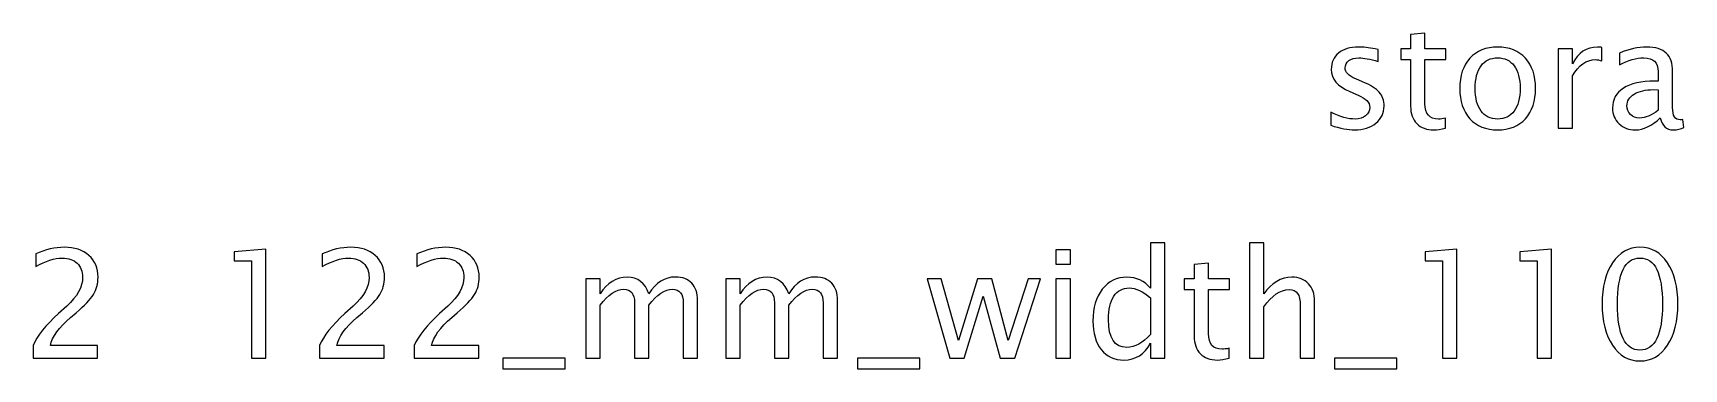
# Model space of a CAD drawing. Header units: centimetres. Extents: x -57 to 52, y -52 to 59.
# Drawn here: x -3.57 to 15.09, y 40.45 to 44.25 of the extents above; entities that cross this region are included whole.
import ezdxf

# ---------------------------------------------------------------- set-up
doc = ezdxf.new("R2010")
doc.units = ezdxf.units.CM
doc.header["$MEASUREMENT"] = 0
doc.layers.add('Layer 1', color=7, linetype='Continuous')

msp = doc.modelspace()

# ---------------------------------------------------------------- linework, layer by layer
at = {"layer": 'Layer 1'}
for points, knots in [([(12.39355, 43.17072), (12.34331, 43.15689), (12.29957, 43.15012), (12.2626, 43.15012), (12.2626, 43.15012), (12.17962, 43.15012), (12.115, 43.17383), (12.06871, 43.22124), (12.06871, 43.22124), (12.02215, 43.26865), (11.999, 43.33441), (11.999, 43.4188), (11.999, 43.4188), (11.999, 43.4188), (11.999, 43.94599), (11.999, 43.94599), (11.999, 43.94599), (11.999, 43.94599), (11.88668, 43.94599), (11.88668, 43.94599), (11.88668, 43.94599), (11.88668, 43.94599), (11.88668, 44.0679), (11.88668, 44.0679), (11.88668, 44.0679), (11.88668, 44.0679), (11.999, 44.0679), (11.999, 44.0679), (11.999, 44.0679), (11.999, 44.0679), (11.999, 44.23018), (11.999, 44.23018), (11.999, 44.23018), (11.999, 44.23018), (12.16156, 44.2457), (12.16156, 44.2457), (12.16156, 44.2457), (12.16156, 44.2457), (12.16156, 44.0679), (12.16156, 44.0679), (12.16156, 44.0679), (12.16156, 44.0679), (12.39694, 44.0679), (12.39694, 44.0679), (12.39694, 44.0679), (12.39694, 44.0679), (12.39694, 43.94599), (12.39694, 43.94599), (12.39694, 43.94599), (12.39694, 43.94599), (12.16156, 43.94599), (12.16156, 43.94599), (12.16156, 43.94599), (12.16156, 43.94599), (12.16156, 43.44815), (12.16156, 43.44815), (12.16156, 43.44815), (12.16156, 43.33074), (12.21264, 43.27204), (12.31453, 43.27204), (12.31453, 43.27204), (12.33626, 43.27204), (12.3625, 43.27571), (12.39355, 43.28276), (12.39355, 43.28276), (12.39355, 43.28276), (12.39355, 43.17072), (12.39355, 43.17072)], [0, 0, 0, 0, 0.05555556, 0.05555556, 0.05555556, 0.05555556, 0.11111111, 0.11111111, 0.11111111, 0.11111111, 0.16666667, 0.16666667, 0.16666667, 0.16666667, 0.22222222, 0.22222222, 0.22222222, 0.22222222, 0.27777778, 0.27777778, 0.27777778, 0.27777778, 0.33333333, 0.33333333, 0.33333333, 0.33333333, 0.38888889, 0.38888889, 0.38888889, 0.38888889, 0.44444444, 0.44444444, 0.44444444, 0.44444444, 0.5, 0.5, 0.5, 0.5, 0.55555556, 0.55555556, 0.55555556, 0.55555556, 0.61111111, 0.61111111, 0.61111111, 0.61111111, 0.66666667, 0.66666667, 0.66666667, 0.66666667, 0.72222222, 0.72222222, 0.72222222, 0.72222222, 0.77777778, 0.77777778, 0.77777778, 0.77777778, 0.83333333, 0.83333333, 0.83333333, 0.83333333, 0.88888889, 0.88888889, 0.88888889, 0.88888889, 1, 1, 1, 1]), ([(11.09674, 43.20261), (11.09674, 43.20261), (11.09674, 43.35163), (11.09674, 43.35163), (11.09674, 43.35163), (11.20313, 43.29857), (11.29542, 43.27204), (11.37416, 43.27204), (11.37416, 43.27204), (11.42101, 43.27204), (11.45996, 43.28474), (11.49072, 43.31014), (11.49072, 43.31014), (11.52148, 43.33526), (11.537, 43.36687), (11.537, 43.40497), (11.537, 43.40497), (11.537, 43.46056), (11.49382, 43.50657), (11.40746, 43.54297), (11.40746, 43.54297), (11.40746, 43.54297), (11.31235, 43.58333), (11.31235, 43.58333), (11.31235, 43.58333), (11.17209, 43.64147), (11.10182, 43.72557), (11.10182, 43.83479), (11.10182, 43.83479), (11.10182, 43.91297), (11.12947, 43.97449), (11.18479, 44.01936), (11.18479, 44.01936), (11.24011, 44.06424), (11.31602, 44.08653), (11.41226, 44.08653), (11.41226, 44.08653), (11.46221, 44.08653), (11.5243, 44.07976), (11.59796, 44.06593), (11.59796, 44.06593), (11.59796, 44.06593), (11.63183, 44.05944), (11.63183, 44.05944), (11.63183, 44.05944), (11.63183, 44.05944), (11.63183, 43.92397), (11.63183, 43.92397), (11.63183, 43.92397), (11.54124, 43.95107), (11.46899, 43.96461), (11.41508, 43.96461), (11.41508, 43.96461), (11.36767, 43.96461), (11.33013, 43.95417), (11.30163, 43.93357), (11.30163, 43.93357), (11.27341, 43.91297), (11.2593, 43.88531), (11.2593, 43.85059), (11.2593, 43.85059), (11.2593, 43.80177), (11.29881, 43.76028), (11.37811, 43.7267), (11.37811, 43.7267), (11.37811, 43.7267), (11.45629, 43.69368), (11.45629, 43.69368), (11.45629, 43.69368), (11.5449, 43.65643), (11.60756, 43.61691), (11.64425, 43.57543), (11.64425, 43.57543), (11.68122, 43.53394), (11.69956, 43.48201), (11.69956, 43.41992), (11.69956, 43.41992), (11.69956, 43.34118), (11.66852, 43.27656), (11.60615, 43.22604), (11.60615, 43.22604), (11.54406, 43.17552), (11.46447, 43.15012), (11.36767, 43.15012), (11.36767, 43.15012), (11.29316, 43.15012), (11.20313, 43.16762), (11.09674, 43.20261)], [0, 0, 0, 0, 0.04347826, 0.04347826, 0.04347826, 0.04347826, 0.08695652, 0.08695652, 0.08695652, 0.08695652, 0.13043478, 0.13043478, 0.13043478, 0.13043478, 0.17391304, 0.17391304, 0.17391304, 0.17391304, 0.2173913, 0.2173913, 0.2173913, 0.2173913, 0.26086957, 0.26086957, 0.26086957, 0.26086957, 0.30434783, 0.30434783, 0.30434783, 0.30434783, 0.34782609, 0.34782609, 0.34782609, 0.34782609, 0.39130435, 0.39130435, 0.39130435, 0.39130435, 0.43478261, 0.43478261, 0.43478261, 0.43478261, 0.47826087, 0.47826087, 0.47826087, 0.47826087, 0.52173913, 0.52173913, 0.52173913, 0.52173913, 0.56521739, 0.56521739, 0.56521739, 0.56521739, 0.60869565, 0.60869565, 0.60869565, 0.60869565, 0.65217391, 0.65217391, 0.65217391, 0.65217391, 0.69565217, 0.69565217, 0.69565217, 0.69565217, 0.73913043, 0.73913043, 0.73913043, 0.73913043, 0.7826087, 0.7826087, 0.7826087, 0.7826087, 0.82608696, 0.82608696, 0.82608696, 0.82608696, 0.86956522, 0.86956522, 0.86956522, 0.86956522, 0.91304348, 0.91304348, 0.91304348, 0.91304348, 1, 1, 1, 1]), ([(12.98283, 43.15012), (12.85103, 43.15012), (12.74661, 43.19217), (12.66985, 43.27627), (12.66985, 43.27627), (12.5928, 43.36038), (12.55442, 43.47467), (12.55442, 43.61889), (12.55442, 43.61889), (12.55442, 43.76282), (12.5928, 43.87684), (12.66985, 43.96066), (12.66985, 43.96066), (12.74661, 44.04448), (12.85103, 44.08653), (12.98283, 44.08653), (12.98283, 44.08653), (13.11463, 44.08653), (13.21905, 44.04448), (13.29582, 43.96066), (13.29582, 43.96066), (13.37286, 43.87684), (13.41124, 43.76282), (13.41124, 43.61889), (13.41124, 43.61889), (13.41124, 43.47467), (13.37286, 43.36038), (13.29582, 43.27627), (13.29582, 43.27627), (13.21905, 43.19217), (13.11463, 43.15012), (12.98283, 43.15012)], [0, 0, 0, 0, 0.11111111, 0.11111111, 0.11111111, 0.11111111, 0.22222222, 0.22222222, 0.22222222, 0.22222222, 0.33333333, 0.33333333, 0.33333333, 0.33333333, 0.44444444, 0.44444444, 0.44444444, 0.44444444, 0.55555556, 0.55555556, 0.55555556, 0.55555556, 0.66666667, 0.66666667, 0.66666667, 0.66666667, 0.77777778, 0.77777778, 0.77777778, 0.77777778, 1, 1, 1, 1]), ([(13.66581, 43.17044), (13.66581, 43.17044), (13.66581, 44.0679), (13.66581, 44.0679), (13.66581, 44.0679), (13.66581, 44.0679), (13.82837, 44.0679), (13.82837, 44.0679), (13.82837, 44.0679), (13.82837, 44.0679), (13.82837, 43.89829), (13.82837, 43.89829), (13.82837, 43.89829), (13.893, 44.02388), (13.9867, 44.08653), (14.10974, 44.08653), (14.10974, 44.08653), (14.1264, 44.08653), (14.14389, 44.08512), (14.16196, 44.0823), (14.16196, 44.0823), (14.16196, 44.0823), (14.16196, 43.93018), (14.16196, 43.93018), (14.16196, 43.93018), (14.13373, 43.93949), (14.1089, 43.94429), (14.08745, 43.94429), (14.08745, 43.94429), (13.98416, 43.94429), (13.8978, 43.88333), (13.82837, 43.76113), (13.82837, 43.76113), (13.82837, 43.76113), (13.82837, 43.17044), (13.82837, 43.17044), (13.82837, 43.17044), (13.82837, 43.17044), (13.66581, 43.17044), (13.66581, 43.17044)], [0, 0, 0, 0, 0.09090909, 0.09090909, 0.09090909, 0.09090909, 0.18181818, 0.18181818, 0.18181818, 0.18181818, 0.27272727, 0.27272727, 0.27272727, 0.27272727, 0.36363636, 0.36363636, 0.36363636, 0.36363636, 0.45454545, 0.45454545, 0.45454545, 0.45454545, 0.54545455, 0.54545455, 0.54545455, 0.54545455, 0.63636364, 0.63636364, 0.63636364, 0.63636364, 0.72727273, 0.72727273, 0.72727273, 0.72727273, 0.81818182, 0.81818182, 0.81818182, 0.81818182, 1, 1, 1, 1]), ([(14.82122, 43.28474), (14.72357, 43.19499), (14.62959, 43.15012), (14.53928, 43.15012), (14.53928, 43.15012), (14.46506, 43.15012), (14.40325, 43.17326), (14.35443, 43.21983), (14.35443, 43.21983), (14.30532, 43.2664), (14.28077, 43.3251), (14.28077, 43.39594), (14.28077, 43.39594), (14.28077, 43.49387), (14.32197, 43.56922), (14.40438, 43.62171), (14.40438, 43.62171), (14.48679, 43.67421), (14.60504, 43.70045), (14.75913, 43.70045), (14.75913, 43.70045), (14.75913, 43.70045), (14.79723, 43.70045), (14.79723, 43.70045), (14.79723, 43.70045), (14.79723, 43.70045), (14.79723, 43.80854), (14.79723, 43.80854), (14.79723, 43.80854), (14.79723, 43.91268), (14.74305, 43.96461), (14.63439, 43.96461), (14.63439, 43.96461), (14.55029, 43.96461), (14.45828, 43.93808), (14.35866, 43.88503), (14.35866, 43.88503), (14.35866, 43.88503), (14.35866, 44.0188), (14.35866, 44.0188), (14.35866, 44.0188), (14.46816, 44.06395), (14.57145, 44.08653), (14.66826, 44.08653), (14.66826, 44.08653), (14.76788, 44.08653), (14.84154, 44.06395), (14.88867, 44.01852), (14.88867, 44.01852), (14.93609, 43.97308), (14.95979, 43.90309), (14.95979, 43.80854), (14.95979, 43.80854), (14.95979, 43.80854), (14.95979, 43.40299), (14.95979, 43.40299), (14.95979, 43.40299), (14.95979, 43.31014), (14.9883, 43.26357), (15.04559, 43.26357), (15.04559, 43.26357), (15.05264, 43.26357), (15.06308, 43.2647), (15.07691, 43.26696), (15.07691, 43.26696), (15.07691, 43.26696), (15.08848, 43.17665), (15.08848, 43.17665), (15.08848, 43.17665), (15.05151, 43.15887), (15.01087, 43.15012), (14.96628, 43.15012), (14.96628, 43.15012), (14.89037, 43.15012), (14.84211, 43.19499), (14.82122, 43.28474)], [0, 0, 0, 0, 0.05, 0.05, 0.05, 0.05, 0.1, 0.1, 0.1, 0.1, 0.15, 0.15, 0.15, 0.15, 0.2, 0.2, 0.2, 0.2, 0.25, 0.25, 0.25, 0.25, 0.3, 0.3, 0.3, 0.3, 0.35, 0.35, 0.35, 0.35, 0.4, 0.4, 0.4, 0.4, 0.45, 0.45, 0.45, 0.45, 0.5, 0.5, 0.5, 0.5, 0.55, 0.55, 0.55, 0.55, 0.6, 0.6, 0.6, 0.6, 0.65, 0.65, 0.65, 0.65, 0.7, 0.7, 0.7, 0.7, 0.75, 0.75, 0.75, 0.75, 0.8, 0.8, 0.8, 0.8, 0.85, 0.85, 0.85, 0.85, 0.9, 0.9, 0.9, 0.9, 1, 1, 1, 1]), ([(12.98255, 43.27204), (13.06298, 43.27204), (13.12564, 43.30224), (13.17023, 43.36292), (13.17023, 43.36292), (13.21454, 43.42331), (13.23683, 43.50882), (13.23683, 43.61889), (13.23683, 43.61889), (13.23683, 43.72867), (13.21454, 43.81391), (13.17023, 43.8743), (13.17023, 43.8743), (13.12564, 43.93441), (13.06298, 43.96461), (12.98255, 43.96461), (12.98255, 43.96461), (12.90183, 43.96461), (12.83918, 43.93441), (12.79515, 43.8743), (12.79515, 43.8743), (12.75085, 43.81391), (12.72883, 43.72867), (12.72883, 43.61889), (12.72883, 43.61889), (12.72883, 43.50882), (12.75085, 43.42331), (12.79515, 43.36292), (12.79515, 43.36292), (12.83918, 43.30224), (12.90183, 43.27204), (12.98255, 43.27204)], [0, 0, 0, 0, 0.11111111, 0.11111111, 0.11111111, 0.11111111, 0.22222222, 0.22222222, 0.22222222, 0.22222222, 0.33333333, 0.33333333, 0.33333333, 0.33333333, 0.44444444, 0.44444444, 0.44444444, 0.44444444, 0.55555556, 0.55555556, 0.55555556, 0.55555556, 0.66666667, 0.66666667, 0.66666667, 0.66666667, 0.77777778, 0.77777778, 0.77777778, 0.77777778, 1, 1, 1, 1]), ([(14.79723, 43.37336), (14.79723, 43.37336), (14.79723, 43.60393), (14.79723, 43.60393), (14.79723, 43.60393), (14.79723, 43.60393), (14.74502, 43.60563), (14.74502, 43.60563), (14.74502, 43.60563), (14.65471, 43.60563), (14.5819, 43.58897), (14.5263, 43.55567), (14.5263, 43.55567), (14.47098, 43.52209), (14.44333, 43.47778), (14.44333, 43.42246), (14.44333, 43.42246), (14.44333, 43.3838), (14.45716, 43.35106), (14.48453, 43.32425), (14.48453, 43.32425), (14.51219, 43.29744), (14.54577, 43.28389), (14.58557, 43.28389), (14.58557, 43.28389), (14.6533, 43.28389), (14.72385, 43.31381), (14.79723, 43.37336)], [0, 0, 0, 0, 0.125, 0.125, 0.125, 0.125, 0.25, 0.25, 0.25, 0.25, 0.375, 0.375, 0.375, 0.375, 0.5, 0.5, 0.5, 0.5, 0.625, 0.625, 0.625, 0.625, 0.75, 0.75, 0.75, 0.75, 1, 1, 1, 1]), ([(-3.56969, 40.56835), (-3.56969, 40.56835), (-3.56969, 40.71059), (-3.56969, 40.71059), (-3.56969, 40.71059), (-3.52228, 40.8215), (-3.42661, 40.94258), (-3.28239, 41.07324), (-3.28239, 41.07324), (-3.28239, 41.07324), (-3.18926, 41.15678), (-3.18926, 41.15678), (-3.18926, 41.15678), (-3.06931, 41.26572), (-3.0092, 41.37353), (-3.0092, 41.48077), (-3.0092, 41.48077), (-3.0092, 41.54935), (-3.0298, 41.60297), (-3.07073, 41.6422), (-3.07073, 41.6422), (-3.11165, 41.68143), (-3.16837, 41.70119), (-3.24034, 41.70119), (-3.24034, 41.70119), (-3.32444, 41.70119), (-3.42407, 41.66901), (-3.53921, 41.60467), (-3.53921, 41.60467), (-3.53921, 41.60467), (-3.53921, 41.74691), (-3.53921, 41.74691), (-3.53921, 41.74691), (-3.43056, 41.79771), (-3.32247, 41.82311), (-3.21466, 41.82311), (-3.21466, 41.82311), (-3.10008, 41.82311), (-3.00807, 41.79235), (-2.93865, 41.73054), (-2.93865, 41.73054), (-2.8695, 41.66873), (-2.83479, 41.58689), (-2.83479, 41.48472), (-2.83479, 41.48472), (-2.83479, 41.41135), (-2.85229, 41.34615), (-2.88728, 41.28943), (-2.88728, 41.28943), (-2.92256, 41.23242), (-2.98775, 41.16356), (-3.08343, 41.08228), (-3.08343, 41.08228), (-3.08343, 41.08228), (-3.14636, 41.02865), (-3.14636, 41.02865), (-3.14636, 41.02865), (-3.27731, 40.91774), (-3.35295, 40.81163), (-3.37327, 40.71059), (-3.37327, 40.71059), (-3.37327, 40.71059), (-2.83987, 40.71059), (-2.83987, 40.71059), (-2.83987, 40.71059), (-2.83987, 40.71059), (-2.83987, 40.56835), (-2.83987, 40.56835), (-2.83987, 40.56835), (-2.83987, 40.56835), (-3.56969, 40.56835), (-3.56969, 40.56835)], [0, 0, 0, 0, 0.05263158, 0.05263158, 0.05263158, 0.05263158, 0.10526316, 0.10526316, 0.10526316, 0.10526316, 0.15789474, 0.15789474, 0.15789474, 0.15789474, 0.21052632, 0.21052632, 0.21052632, 0.21052632, 0.26315789, 0.26315789, 0.26315789, 0.26315789, 0.31578947, 0.31578947, 0.31578947, 0.31578947, 0.36842105, 0.36842105, 0.36842105, 0.36842105, 0.42105263, 0.42105263, 0.42105263, 0.42105263, 0.47368421, 0.47368421, 0.47368421, 0.47368421, 0.52631579, 0.52631579, 0.52631579, 0.52631579, 0.57894737, 0.57894737, 0.57894737, 0.57894737, 0.63157895, 0.63157895, 0.63157895, 0.63157895, 0.68421053, 0.68421053, 0.68421053, 0.68421053, 0.73684211, 0.73684211, 0.73684211, 0.73684211, 0.78947368, 0.78947368, 0.78947368, 0.78947368, 0.84210526, 0.84210526, 0.84210526, 0.84210526, 0.89473684, 0.89473684, 0.89473684, 0.89473684, 1, 1, 1, 1]), ([(-1.10008, 40.56835), (-1.10008, 40.56835), (-1.10008, 41.67071), (-1.10008, 41.67071), (-1.10008, 41.67071), (-1.10008, 41.67071), (-1.29481, 41.67071), (-1.29481, 41.67071), (-1.29481, 41.67071), (-1.29481, 41.67071), (-1.29481, 41.77231), (-1.29481, 41.77231), (-1.29481, 41.77231), (-1.29481, 41.77231), (-0.93752, 41.80279), (-0.93752, 41.80279), (-0.93752, 41.80279), (-0.93752, 41.80279), (-0.93752, 40.56835), (-0.93752, 40.56835), (-0.93752, 40.56835), (-0.93752, 40.56835), (-1.10008, 40.56835), (-1.10008, 40.56835)], [0, 0, 0, 0, 0.14285714, 0.14285714, 0.14285714, 0.14285714, 0.28571429, 0.28571429, 0.28571429, 0.28571429, 0.42857143, 0.42857143, 0.42857143, 0.42857143, 0.57142857, 0.57142857, 0.57142857, 0.57142857, 0.71428571, 0.71428571, 0.71428571, 0.71428571, 1, 1, 1, 1]), ([(-0.33243, 40.56835), (-0.33243, 40.56835), (-0.33243, 40.71059), (-0.33243, 40.71059), (-0.33243, 40.71059), (-0.28502, 40.8215), (-0.18935, 40.94258), (-0.04513, 41.07324), (-0.04513, 41.07324), (-0.04513, 41.07324), (0.048, 41.15678), (0.048, 41.15678), (0.048, 41.15678), (0.16795, 41.26572), (0.22806, 41.37353), (0.22806, 41.48077), (0.22806, 41.48077), (0.22806, 41.54935), (0.20746, 41.60297), (0.16653, 41.6422), (0.16653, 41.6422), (0.12561, 41.68143), (0.06889, 41.70119), (-0.00308, 41.70119), (-0.00308, 41.70119), (-0.08718, 41.70119), (-0.18681, 41.66901), (-0.30195, 41.60467), (-0.30195, 41.60467), (-0.30195, 41.60467), (-0.30195, 41.74691), (-0.30195, 41.74691), (-0.30195, 41.74691), (-0.1933, 41.79771), (-0.08521, 41.82311), (0.0226, 41.82311), (0.0226, 41.82311), (0.13718, 41.82311), (0.22919, 41.79235), (0.29861, 41.73054), (0.29861, 41.73054), (0.36776, 41.66873), (0.40247, 41.58689), (0.40247, 41.48472), (0.40247, 41.48472), (0.40247, 41.41135), (0.38497, 41.34615), (0.34998, 41.28943), (0.34998, 41.28943), (0.3147, 41.23242), (0.24951, 41.16356), (0.15383, 41.08228), (0.15383, 41.08228), (0.15383, 41.08228), (0.0909, 41.02865), (0.0909, 41.02865), (0.0909, 41.02865), (-0.04005, 40.91774), (-0.11569, 40.81163), (-0.13601, 40.71059), (-0.13601, 40.71059), (-0.13601, 40.71059), (0.39739, 40.71059), (0.39739, 40.71059), (0.39739, 40.71059), (0.39739, 40.71059), (0.39739, 40.56835), (0.39739, 40.56835), (0.39739, 40.56835), (0.39739, 40.56835), (-0.33243, 40.56835), (-0.33243, 40.56835)], [0, 0, 0, 0, 0.05263158, 0.05263158, 0.05263158, 0.05263158, 0.10526316, 0.10526316, 0.10526316, 0.10526316, 0.15789474, 0.15789474, 0.15789474, 0.15789474, 0.21052632, 0.21052632, 0.21052632, 0.21052632, 0.26315789, 0.26315789, 0.26315789, 0.26315789, 0.31578947, 0.31578947, 0.31578947, 0.31578947, 0.36842105, 0.36842105, 0.36842105, 0.36842105, 0.42105263, 0.42105263, 0.42105263, 0.42105263, 0.47368421, 0.47368421, 0.47368421, 0.47368421, 0.52631579, 0.52631579, 0.52631579, 0.52631579, 0.57894737, 0.57894737, 0.57894737, 0.57894737, 0.63157895, 0.63157895, 0.63157895, 0.63157895, 0.68421053, 0.68421053, 0.68421053, 0.68421053, 0.73684211, 0.73684211, 0.73684211, 0.73684211, 0.78947368, 0.78947368, 0.78947368, 0.78947368, 0.84210526, 0.84210526, 0.84210526, 0.84210526, 0.89473684, 0.89473684, 0.89473684, 0.89473684, 1, 1, 1, 1]), ([(0.73832, 40.56835), (0.73832, 40.56835), (0.73832, 40.71059), (0.73832, 40.71059), (0.73832, 40.71059), (0.78573, 40.8215), (0.8814, 40.94258), (1.02562, 41.07324), (1.02562, 41.07324), (1.02562, 41.07324), (1.11875, 41.15678), (1.11875, 41.15678), (1.11875, 41.15678), (1.2387, 41.26572), (1.29881, 41.37353), (1.29881, 41.48077), (1.29881, 41.48077), (1.29881, 41.54935), (1.27821, 41.60297), (1.23728, 41.6422), (1.23728, 41.6422), (1.19636, 41.68143), (1.13964, 41.70119), (1.06767, 41.70119), (1.06767, 41.70119), (0.98357, 41.70119), (0.88394, 41.66901), (0.7688, 41.60467), (0.7688, 41.60467), (0.7688, 41.60467), (0.7688, 41.74691), (0.7688, 41.74691), (0.7688, 41.74691), (0.87745, 41.79771), (0.98554, 41.82311), (1.09335, 41.82311), (1.09335, 41.82311), (1.20793, 41.82311), (1.29994, 41.79235), (1.36936, 41.73054), (1.36936, 41.73054), (1.43851, 41.66873), (1.47322, 41.58689), (1.47322, 41.48472), (1.47322, 41.48472), (1.47322, 41.41135), (1.45572, 41.34615), (1.42073, 41.28943), (1.42073, 41.28943), (1.38545, 41.23242), (1.32026, 41.16356), (1.22458, 41.08228), (1.22458, 41.08228), (1.22458, 41.08228), (1.16165, 41.02865), (1.16165, 41.02865), (1.16165, 41.02865), (1.0307, 40.91774), (0.95506, 40.81163), (0.93474, 40.71059), (0.93474, 40.71059), (0.93474, 40.71059), (1.46814, 40.71059), (1.46814, 40.71059), (1.46814, 40.71059), (1.46814, 40.71059), (1.46814, 40.56835), (1.46814, 40.56835), (1.46814, 40.56835), (1.46814, 40.56835), (0.73832, 40.56835), (0.73832, 40.56835)], [0, 0, 0, 0, 0.05263158, 0.05263158, 0.05263158, 0.05263158, 0.10526316, 0.10526316, 0.10526316, 0.10526316, 0.15789474, 0.15789474, 0.15789474, 0.15789474, 0.21052632, 0.21052632, 0.21052632, 0.21052632, 0.26315789, 0.26315789, 0.26315789, 0.26315789, 0.31578947, 0.31578947, 0.31578947, 0.31578947, 0.36842105, 0.36842105, 0.36842105, 0.36842105, 0.42105263, 0.42105263, 0.42105263, 0.42105263, 0.47368421, 0.47368421, 0.47368421, 0.47368421, 0.52631579, 0.52631579, 0.52631579, 0.52631579, 0.57894737, 0.57894737, 0.57894737, 0.57894737, 0.63157895, 0.63157895, 0.63157895, 0.63157895, 0.68421053, 0.68421053, 0.68421053, 0.68421053, 0.73684211, 0.73684211, 0.73684211, 0.73684211, 0.78947368, 0.78947368, 0.78947368, 0.78947368, 0.84210526, 0.84210526, 0.84210526, 0.84210526, 0.89473684, 0.89473684, 0.89473684, 0.89473684, 1, 1, 1, 1]), ([(9.05795, 40.56835), (9.05795, 40.56835), (9.05795, 40.73684), (9.05795, 40.73684), (9.05795, 40.73684), (8.99162, 40.61097), (8.89172, 40.54803), (8.75823, 40.54803), (8.75823, 40.54803), (8.64985, 40.54803), (8.56462, 40.58726), (8.50253, 40.666), (8.50253, 40.666), (8.44044, 40.74474), (8.4094, 40.85227), (8.4094, 40.98858), (8.4094, 40.98858), (8.4094, 41.13759), (8.44468, 41.25754), (8.51495, 41.34841), (8.51495, 41.34841), (8.58551, 41.439), (8.67807, 41.48444), (8.79294, 41.48444), (8.79294, 41.48444), (8.89934, 41.48444), (8.98795, 41.4438), (9.05795, 41.36224), (9.05795, 41.36224), (9.05795, 41.36224), (9.05795, 41.87391), (9.05795, 41.87391), (9.05795, 41.87391), (9.05795, 41.87391), (9.2205, 41.87391), (9.2205, 41.87391), (9.2205, 41.87391), (9.2205, 41.87391), (9.2205, 40.56835), (9.2205, 40.56835), (9.2205, 40.56835), (9.2205, 40.56835), (9.05795, 40.56835), (9.05795, 40.56835)], [0, 0, 0, 0, 0.08333333, 0.08333333, 0.08333333, 0.08333333, 0.16666667, 0.16666667, 0.16666667, 0.16666667, 0.25, 0.25, 0.25, 0.25, 0.33333333, 0.33333333, 0.33333333, 0.33333333, 0.41666667, 0.41666667, 0.41666667, 0.41666667, 0.5, 0.5, 0.5, 0.5, 0.58333333, 0.58333333, 0.58333333, 0.58333333, 0.66666667, 0.66666667, 0.66666667, 0.66666667, 0.75, 0.75, 0.75, 0.75, 0.83333333, 0.83333333, 0.83333333, 0.83333333, 1, 1, 1, 1]), ([(10.1795, 40.56835), (10.1795, 40.56835), (10.1795, 41.87391), (10.1795, 41.87391), (10.1795, 41.87391), (10.1795, 41.87391), (10.34206, 41.87391), (10.34206, 41.87391), (10.34206, 41.87391), (10.34206, 41.87391), (10.34206, 41.2962), (10.34206, 41.2962), (10.34206, 41.2962), (10.42814, 41.42179), (10.53369, 41.48444), (10.65843, 41.48444), (10.65843, 41.48444), (10.73689, 41.48444), (10.79926, 41.45989), (10.84526, 41.4105), (10.84526, 41.4105), (10.89126, 41.36139), (10.9144, 41.29507), (10.9144, 41.2121), (10.9144, 41.2121), (10.9144, 41.2121), (10.9144, 40.56835), (10.9144, 40.56835), (10.9144, 40.56835), (10.9144, 40.56835), (10.75185, 40.56835), (10.75185, 40.56835), (10.75185, 40.56835), (10.75185, 40.56835), (10.75185, 41.15904), (10.75185, 41.15904), (10.75185, 41.15904), (10.75185, 41.22564), (10.74197, 41.27306), (10.72249, 41.30128), (10.72249, 41.30128), (10.70274, 41.32978), (10.67028, 41.3439), (10.62485, 41.3439), (10.62485, 41.3439), (10.52494, 41.3439), (10.43068, 41.2787), (10.34206, 41.14832), (10.34206, 41.14832), (10.34206, 41.14832), (10.34206, 40.56835), (10.34206, 40.56835), (10.34206, 40.56835), (10.34206, 40.56835), (10.1795, 40.56835), (10.1795, 40.56835)], [0, 0, 0, 0, 0.06666667, 0.06666667, 0.06666667, 0.06666667, 0.13333333, 0.13333333, 0.13333333, 0.13333333, 0.2, 0.2, 0.2, 0.2, 0.26666667, 0.26666667, 0.26666667, 0.26666667, 0.33333333, 0.33333333, 0.33333333, 0.33333333, 0.4, 0.4, 0.4, 0.4, 0.46666667, 0.46666667, 0.46666667, 0.46666667, 0.53333333, 0.53333333, 0.53333333, 0.53333333, 0.6, 0.6, 0.6, 0.6, 0.66666667, 0.66666667, 0.66666667, 0.66666667, 0.73333333, 0.73333333, 0.73333333, 0.73333333, 0.8, 0.8, 0.8, 0.8, 0.86666667, 0.86666667, 0.86666667, 0.86666667, 1, 1, 1, 1]), ([(12.35825, 40.56835), (12.35825, 40.56835), (12.35825, 41.67071), (12.35825, 41.67071), (12.35825, 41.67071), (12.35825, 41.67071), (12.16352, 41.67071), (12.16352, 41.67071), (12.16352, 41.67071), (12.16352, 41.67071), (12.16352, 41.77231), (12.16352, 41.77231), (12.16352, 41.77231), (12.16352, 41.77231), (12.52081, 41.80279), (12.52081, 41.80279), (12.52081, 41.80279), (12.52081, 41.80279), (12.52081, 40.56835), (12.52081, 40.56835), (12.52081, 40.56835), (12.52081, 40.56835), (12.35825, 40.56835), (12.35825, 40.56835)], [0, 0, 0, 0, 0.14285714, 0.14285714, 0.14285714, 0.14285714, 0.28571429, 0.28571429, 0.28571429, 0.28571429, 0.42857143, 0.42857143, 0.42857143, 0.42857143, 0.57142857, 0.57142857, 0.57142857, 0.57142857, 0.71428571, 0.71428571, 0.71428571, 0.71428571, 1, 1, 1, 1]), ([(13.429, 40.56835), (13.429, 40.56835), (13.429, 41.67071), (13.429, 41.67071), (13.429, 41.67071), (13.429, 41.67071), (13.23427, 41.67071), (13.23427, 41.67071), (13.23427, 41.67071), (13.23427, 41.67071), (13.23427, 41.77231), (13.23427, 41.77231), (13.23427, 41.77231), (13.23427, 41.77231), (13.59156, 41.80279), (13.59156, 41.80279), (13.59156, 41.80279), (13.59156, 41.80279), (13.59156, 40.56835), (13.59156, 40.56835), (13.59156, 40.56835), (13.59156, 40.56835), (13.429, 40.56835), (13.429, 40.56835)], [0, 0, 0, 0, 0.14285714, 0.14285714, 0.14285714, 0.14285714, 0.28571429, 0.28571429, 0.28571429, 0.28571429, 0.42857143, 0.42857143, 0.42857143, 0.42857143, 0.57142857, 0.57142857, 0.57142857, 0.57142857, 0.71428571, 0.71428571, 0.71428571, 0.71428571, 1, 1, 1, 1]), ([(14.59119, 40.53787), (14.46278, 40.53787), (14.35921, 40.59685), (14.28075, 40.71454), (14.28075, 40.71454), (14.20201, 40.83223), (14.16278, 40.98745), (14.16278, 41.18049), (14.16278, 41.18049), (14.16278, 41.37353), (14.20201, 41.52875), (14.28075, 41.64644), (14.28075, 41.64644), (14.35921, 41.76412), (14.46278, 41.82311), (14.59119, 41.82311), (14.59119, 41.82311), (14.72017, 41.82311), (14.82374, 41.76441), (14.9022, 41.647), (14.9022, 41.647), (14.98038, 41.5296), (15.0196, 41.37409), (15.0196, 41.18049), (15.0196, 41.18049), (15.0196, 40.98745), (14.98038, 40.83223), (14.9022, 40.71454), (14.9022, 40.71454), (14.82374, 40.59685), (14.72017, 40.53787), (14.59119, 40.53787)], [0, 0, 0, 0, 0.11111111, 0.11111111, 0.11111111, 0.11111111, 0.22222222, 0.22222222, 0.22222222, 0.22222222, 0.33333333, 0.33333333, 0.33333333, 0.33333333, 0.44444444, 0.44444444, 0.44444444, 0.44444444, 0.55555556, 0.55555556, 0.55555556, 0.55555556, 0.66666667, 0.66666667, 0.66666667, 0.66666667, 0.77777778, 0.77777778, 0.77777778, 0.77777778, 1, 1, 1, 1]), ([(7.99115, 41.63007), (7.99115, 41.63007), (7.99115, 41.79263), (7.99115, 41.79263), (7.99115, 41.79263), (7.99115, 41.79263), (8.15371, 41.79263), (8.15371, 41.79263), (8.15371, 41.79263), (8.15371, 41.79263), (8.15371, 41.63007), (8.15371, 41.63007), (8.15371, 41.63007), (8.15371, 41.63007), (7.99115, 41.63007), (7.99115, 41.63007)], [0, 0, 0, 0, 0.2, 0.2, 0.2, 0.2, 0.4, 0.4, 0.4, 0.4, 0.6, 0.6, 0.6, 0.6, 1, 1, 1, 1]), ([(9.94751, 40.56863), (9.89727, 40.5548), (9.85353, 40.54803), (9.81656, 40.54803), (9.81656, 40.54803), (9.73358, 40.54803), (9.66896, 40.57174), (9.62267, 40.61915), (9.62267, 40.61915), (9.57611, 40.66656), (9.55296, 40.73232), (9.55296, 40.81671), (9.55296, 40.81671), (9.55296, 40.81671), (9.55296, 41.3439), (9.55296, 41.3439), (9.55296, 41.3439), (9.55296, 41.3439), (9.44064, 41.3439), (9.44064, 41.3439), (9.44064, 41.3439), (9.44064, 41.3439), (9.44064, 41.46581), (9.44064, 41.46581), (9.44064, 41.46581), (9.44064, 41.46581), (9.55296, 41.46581), (9.55296, 41.46581), (9.55296, 41.46581), (9.55296, 41.46581), (9.55296, 41.62809), (9.55296, 41.62809), (9.55296, 41.62809), (9.55296, 41.62809), (9.71552, 41.64361), (9.71552, 41.64361), (9.71552, 41.64361), (9.71552, 41.64361), (9.71552, 41.46581), (9.71552, 41.46581), (9.71552, 41.46581), (9.71552, 41.46581), (9.9509, 41.46581), (9.9509, 41.46581), (9.9509, 41.46581), (9.9509, 41.46581), (9.9509, 41.3439), (9.9509, 41.3439), (9.9509, 41.3439), (9.9509, 41.3439), (9.71552, 41.3439), (9.71552, 41.3439), (9.71552, 41.3439), (9.71552, 41.3439), (9.71552, 40.84606), (9.71552, 40.84606), (9.71552, 40.84606), (9.71552, 40.72865), (9.7666, 40.66995), (9.86849, 40.66995), (9.86849, 40.66995), (9.89022, 40.66995), (9.91646, 40.67362), (9.94751, 40.68067), (9.94751, 40.68067), (9.94751, 40.68067), (9.94751, 40.56863), (9.94751, 40.56863)], [0, 0, 0, 0, 0.05555556, 0.05555556, 0.05555556, 0.05555556, 0.11111111, 0.11111111, 0.11111111, 0.11111111, 0.16666667, 0.16666667, 0.16666667, 0.16666667, 0.22222222, 0.22222222, 0.22222222, 0.22222222, 0.27777778, 0.27777778, 0.27777778, 0.27777778, 0.33333333, 0.33333333, 0.33333333, 0.33333333, 0.38888889, 0.38888889, 0.38888889, 0.38888889, 0.44444444, 0.44444444, 0.44444444, 0.44444444, 0.5, 0.5, 0.5, 0.5, 0.55555556, 0.55555556, 0.55555556, 0.55555556, 0.61111111, 0.61111111, 0.61111111, 0.61111111, 0.66666667, 0.66666667, 0.66666667, 0.66666667, 0.72222222, 0.72222222, 0.72222222, 0.72222222, 0.77777778, 0.77777778, 0.77777778, 0.77777778, 0.83333333, 0.83333333, 0.83333333, 0.83333333, 0.88888889, 0.88888889, 0.88888889, 0.88888889, 1, 1, 1, 1]), ([(14.59091, 40.65979), (14.76053, 40.65979), (14.84519, 40.83336), (14.84519, 41.18049), (14.84519, 41.18049), (14.84519, 41.52762), (14.76053, 41.70119), (14.59091, 41.70119), (14.59091, 41.70119), (14.42186, 41.70119), (14.33719, 41.52762), (14.33719, 41.18049), (14.33719, 41.18049), (14.33719, 40.83336), (14.42186, 40.65979), (14.59091, 40.65979)], [0, 0, 0, 0, 0.2, 0.2, 0.2, 0.2, 0.4, 0.4, 0.4, 0.4, 0.6, 0.6, 0.6, 0.6, 1, 1, 1, 1]), ([(2.67775, 40.56835), (2.67775, 40.56835), (2.67775, 41.46581), (2.67775, 41.46581), (2.67775, 41.46581), (2.67775, 41.46581), (2.84031, 41.46581), (2.84031, 41.46581), (2.84031, 41.46581), (2.84031, 41.46581), (2.84031, 41.2962), (2.84031, 41.2962), (2.84031, 41.2962), (2.91961, 41.42179), (3.02121, 41.48444), (3.14567, 41.48444), (3.14567, 41.48444), (3.26562, 41.48444), (3.34718, 41.42179), (3.39064, 41.2962), (3.39064, 41.2962), (3.46769, 41.42292), (3.56816, 41.48613), (3.69149, 41.48613), (3.69149, 41.48613), (3.77023, 41.48613), (3.83147, 41.46299), (3.87522, 41.41643), (3.87522, 41.41643), (3.91896, 41.36986), (3.94097, 41.30467), (3.94097, 41.22085), (3.94097, 41.22085), (3.94097, 41.22085), (3.94097, 40.56835), (3.94097, 40.56835), (3.94097, 40.56835), (3.94097, 40.56835), (3.77841, 40.56835), (3.77841, 40.56835), (3.77841, 40.56835), (3.77841, 40.56835), (3.77841, 41.19404), (3.77841, 41.19404), (3.77841, 41.19404), (3.77841, 41.2962), (3.73777, 41.34728), (3.65649, 41.34728), (3.65649, 41.34728), (3.57211, 41.34728), (3.48349, 41.28773), (3.39064, 41.16835), (3.39064, 41.16835), (3.39064, 41.16835), (3.39064, 40.56835), (3.39064, 40.56835), (3.39064, 40.56835), (3.39064, 40.56835), (3.22808, 40.56835), (3.22808, 40.56835), (3.22808, 40.56835), (3.22808, 40.56835), (3.22808, 41.1946), (3.22808, 41.1946), (3.22808, 41.1946), (3.22808, 41.29761), (3.18688, 41.34898), (3.10419, 41.34898), (3.10419, 41.34898), (3.02206, 41.34898), (2.93401, 41.28914), (2.84031, 41.1692), (2.84031, 41.1692), (2.84031, 41.1692), (2.84031, 40.56835), (2.84031, 40.56835), (2.84031, 40.56835), (2.84031, 40.56835), (2.67775, 40.56835), (2.67775, 40.56835)], [0, 0, 0, 0, 0.04761905, 0.04761905, 0.04761905, 0.04761905, 0.0952381, 0.0952381, 0.0952381, 0.0952381, 0.14285714, 0.14285714, 0.14285714, 0.14285714, 0.19047619, 0.19047619, 0.19047619, 0.19047619, 0.23809524, 0.23809524, 0.23809524, 0.23809524, 0.28571429, 0.28571429, 0.28571429, 0.28571429, 0.33333333, 0.33333333, 0.33333333, 0.33333333, 0.38095238, 0.38095238, 0.38095238, 0.38095238, 0.42857143, 0.42857143, 0.42857143, 0.42857143, 0.47619048, 0.47619048, 0.47619048, 0.47619048, 0.52380952, 0.52380952, 0.52380952, 0.52380952, 0.57142857, 0.57142857, 0.57142857, 0.57142857, 0.61904762, 0.61904762, 0.61904762, 0.61904762, 0.66666667, 0.66666667, 0.66666667, 0.66666667, 0.71428571, 0.71428571, 0.71428571, 0.71428571, 0.76190476, 0.76190476, 0.76190476, 0.76190476, 0.80952381, 0.80952381, 0.80952381, 0.80952381, 0.85714286, 0.85714286, 0.85714286, 0.85714286, 0.9047619, 0.9047619, 0.9047619, 0.9047619, 1, 1, 1, 1]), ([(4.25876, 40.56835), (4.25876, 40.56835), (4.25876, 41.46581), (4.25876, 41.46581), (4.25876, 41.46581), (4.25876, 41.46581), (4.42132, 41.46581), (4.42132, 41.46581), (4.42132, 41.46581), (4.42132, 41.46581), (4.42132, 41.2962), (4.42132, 41.2962), (4.42132, 41.2962), (4.50062, 41.42179), (4.60222, 41.48444), (4.72668, 41.48444), (4.72668, 41.48444), (4.84663, 41.48444), (4.92819, 41.42179), (4.97165, 41.2962), (4.97165, 41.2962), (5.0487, 41.42292), (5.14917, 41.48613), (5.2725, 41.48613), (5.2725, 41.48613), (5.35124, 41.48613), (5.41248, 41.46299), (5.45623, 41.41643), (5.45623, 41.41643), (5.49997, 41.36986), (5.52198, 41.30467), (5.52198, 41.22085), (5.52198, 41.22085), (5.52198, 41.22085), (5.52198, 40.56835), (5.52198, 40.56835), (5.52198, 40.56835), (5.52198, 40.56835), (5.35942, 40.56835), (5.35942, 40.56835), (5.35942, 40.56835), (5.35942, 40.56835), (5.35942, 41.19404), (5.35942, 41.19404), (5.35942, 41.19404), (5.35942, 41.2962), (5.31878, 41.34728), (5.2375, 41.34728), (5.2375, 41.34728), (5.15312, 41.34728), (5.0645, 41.28773), (4.97165, 41.16835), (4.97165, 41.16835), (4.97165, 41.16835), (4.97165, 40.56835), (4.97165, 40.56835), (4.97165, 40.56835), (4.97165, 40.56835), (4.80909, 40.56835), (4.80909, 40.56835), (4.80909, 40.56835), (4.80909, 40.56835), (4.80909, 41.1946), (4.80909, 41.1946), (4.80909, 41.1946), (4.80909, 41.29761), (4.76789, 41.34898), (4.6852, 41.34898), (4.6852, 41.34898), (4.60307, 41.34898), (4.51502, 41.28914), (4.42132, 41.1692), (4.42132, 41.1692), (4.42132, 41.1692), (4.42132, 40.56835), (4.42132, 40.56835), (4.42132, 40.56835), (4.42132, 40.56835), (4.25876, 40.56835), (4.25876, 40.56835)], [0, 0, 0, 0, 0.04761905, 0.04761905, 0.04761905, 0.04761905, 0.0952381, 0.0952381, 0.0952381, 0.0952381, 0.14285714, 0.14285714, 0.14285714, 0.14285714, 0.19047619, 0.19047619, 0.19047619, 0.19047619, 0.23809524, 0.23809524, 0.23809524, 0.23809524, 0.28571429, 0.28571429, 0.28571429, 0.28571429, 0.33333333, 0.33333333, 0.33333333, 0.33333333, 0.38095238, 0.38095238, 0.38095238, 0.38095238, 0.42857143, 0.42857143, 0.42857143, 0.42857143, 0.47619048, 0.47619048, 0.47619048, 0.47619048, 0.52380952, 0.52380952, 0.52380952, 0.52380952, 0.57142857, 0.57142857, 0.57142857, 0.57142857, 0.61904762, 0.61904762, 0.61904762, 0.61904762, 0.66666667, 0.66666667, 0.66666667, 0.66666667, 0.71428571, 0.71428571, 0.71428571, 0.71428571, 0.76190476, 0.76190476, 0.76190476, 0.76190476, 0.80952381, 0.80952381, 0.80952381, 0.80952381, 0.85714286, 0.85714286, 0.85714286, 0.85714286, 0.9047619, 0.9047619, 0.9047619, 0.9047619, 1, 1, 1, 1]), ([(6.79143, 40.56835), (6.79143, 40.56835), (6.53404, 41.46581), (6.53404, 41.46581), (6.53404, 41.46581), (6.53404, 41.46581), (6.69265, 41.46581), (6.69265, 41.46581), (6.69265, 41.46581), (6.69265, 41.46581), (6.88992, 40.76901), (6.88992, 40.76901), (6.88992, 40.76901), (6.88992, 40.76901), (7.10272, 41.46581), (7.10272, 41.46581), (7.10272, 41.46581), (7.10272, 41.46581), (7.26528, 41.46581), (7.26528, 41.46581), (7.26528, 41.46581), (7.26528, 41.46581), (7.45239, 40.77014), (7.45239, 40.77014), (7.45239, 40.77014), (7.45239, 40.77014), (7.67873, 41.46581), (7.67873, 41.46581), (7.67873, 41.46581), (7.67873, 41.46581), (7.81758, 41.46581), (7.81758, 41.46581), (7.81758, 41.46581), (7.81758, 41.46581), (7.52464, 40.56835), (7.52464, 40.56835), (7.52464, 40.56835), (7.52464, 40.56835), (7.36208, 40.56835), (7.36208, 40.56835), (7.36208, 40.56835), (7.36208, 40.56835), (7.1696, 41.26826), (7.1696, 41.26826), (7.1696, 41.26826), (7.1696, 41.26826), (6.95399, 40.56835), (6.95399, 40.56835), (6.95399, 40.56835), (6.95399, 40.56835), (6.79143, 40.56835), (6.79143, 40.56835)], [0, 0, 0, 0, 0.07142857, 0.07142857, 0.07142857, 0.07142857, 0.14285714, 0.14285714, 0.14285714, 0.14285714, 0.21428571, 0.21428571, 0.21428571, 0.21428571, 0.28571429, 0.28571429, 0.28571429, 0.28571429, 0.35714286, 0.35714286, 0.35714286, 0.35714286, 0.42857143, 0.42857143, 0.42857143, 0.42857143, 0.5, 0.5, 0.5, 0.5, 0.57142857, 0.57142857, 0.57142857, 0.57142857, 0.64285714, 0.64285714, 0.64285714, 0.64285714, 0.71428571, 0.71428571, 0.71428571, 0.71428571, 0.78571429, 0.78571429, 0.78571429, 0.78571429, 0.85714286, 0.85714286, 0.85714286, 0.85714286, 1, 1, 1, 1]), ([(7.99115, 40.56835), (7.99115, 40.56835), (7.99115, 41.46581), (7.99115, 41.46581), (7.99115, 41.46581), (7.99115, 41.46581), (8.15371, 41.46581), (8.15371, 41.46581), (8.15371, 41.46581), (8.15371, 41.46581), (8.15371, 40.56835), (8.15371, 40.56835), (8.15371, 40.56835), (8.15371, 40.56835), (7.99115, 40.56835), (7.99115, 40.56835)], [0, 0, 0, 0, 0.2, 0.2, 0.2, 0.2, 0.4, 0.4, 0.4, 0.4, 0.6, 0.6, 0.6, 0.6, 1, 1, 1, 1]), ([(9.05795, 41.25104), (8.97356, 41.32527), (8.89369, 41.36252), (8.81806, 41.36252), (8.81806, 41.36252), (8.74355, 41.36252), (8.68598, 41.33148), (8.64505, 41.26911), (8.64505, 41.26911), (8.60413, 41.20702), (8.58381, 41.11896), (8.58381, 41.00495), (8.58381, 41.00495), (8.58381, 40.79526), (8.65324, 40.69027), (8.79237, 40.69027), (8.79237, 40.69027), (8.88269, 40.69027), (8.9713, 40.73966), (9.05795, 40.83815), (9.05795, 40.83815), (9.05795, 40.83815), (9.05795, 41.25104), (9.05795, 41.25104)], [0, 0, 0, 0, 0.14285714, 0.14285714, 0.14285714, 0.14285714, 0.28571429, 0.28571429, 0.28571429, 0.28571429, 0.42857143, 0.42857143, 0.42857143, 0.42857143, 0.57142857, 0.57142857, 0.57142857, 0.57142857, 0.71428571, 0.71428571, 0.71428571, 0.71428571, 1, 1, 1, 1]), ([(1.73964, 40.44643), (1.73964, 40.44643), (1.73964, 40.56835), (1.73964, 40.56835), (1.73964, 40.56835), (1.73964, 40.56835), (2.44407, 40.56835), (2.44407, 40.56835), (2.44407, 40.56835), (2.44407, 40.56835), (2.44407, 40.44643), (2.44407, 40.44643), (2.44407, 40.44643), (2.44407, 40.44643), (1.73964, 40.44643), (1.73964, 40.44643)], [0, 0, 0, 0, 0.2, 0.2, 0.2, 0.2, 0.4, 0.4, 0.4, 0.4, 0.6, 0.6, 0.6, 0.6, 1, 1, 1, 1]), ([(5.74833, 40.44643), (5.74833, 40.44643), (5.74833, 40.56835), (5.74833, 40.56835), (5.74833, 40.56835), (5.74833, 40.56835), (6.45276, 40.56835), (6.45276, 40.56835), (6.45276, 40.56835), (6.45276, 40.56835), (6.45276, 40.44643), (6.45276, 40.44643), (6.45276, 40.44643), (6.45276, 40.44643), (5.74833, 40.44643), (5.74833, 40.44643)], [0, 0, 0, 0, 0.2, 0.2, 0.2, 0.2, 0.4, 0.4, 0.4, 0.4, 0.6, 0.6, 0.6, 0.6, 1, 1, 1, 1]), ([(11.13905, 40.44643), (11.13905, 40.44643), (11.13905, 40.56835), (11.13905, 40.56835), (11.13905, 40.56835), (11.13905, 40.56835), (11.84348, 40.56835), (11.84348, 40.56835), (11.84348, 40.56835), (11.84348, 40.56835), (11.84348, 40.44643), (11.84348, 40.44643), (11.84348, 40.44643), (11.84348, 40.44643), (11.13905, 40.44643), (11.13905, 40.44643)], [0, 0, 0, 0, 0.2, 0.2, 0.2, 0.2, 0.4, 0.4, 0.4, 0.4, 0.6, 0.6, 0.6, 0.6, 1, 1, 1, 1])]:
    msp.add_open_spline(points, degree=3, knots=knots, dxfattribs=at)

doc.saveas('drawing.dxf')
